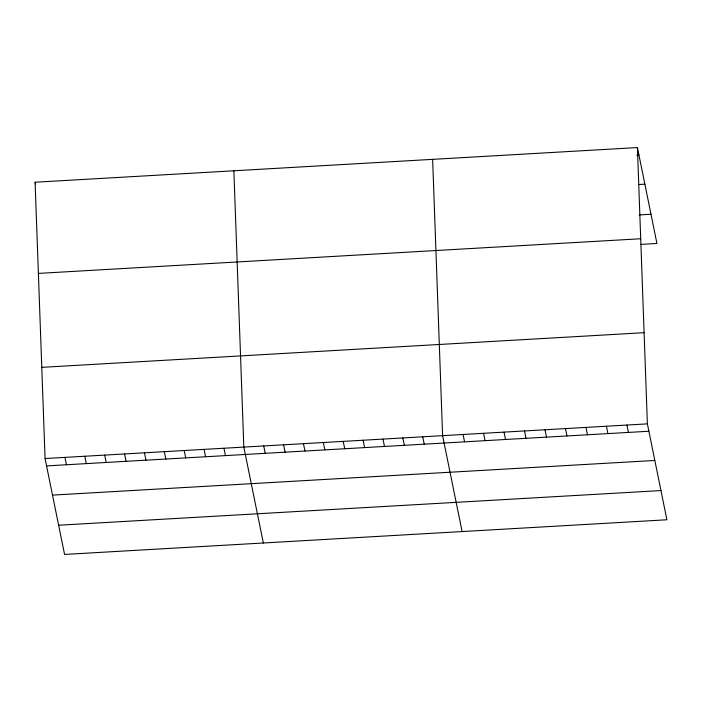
<?xml version="1.0" encoding="UTF-8"?>
<svg xmlns="http://www.w3.org/2000/svg" width="702" height="702" viewBox="0 0 702 702"><rect width="100%" height="100%" fill="white"/><g stroke="black" fill="none" stroke-linecap="round" stroke-linejoin="round"><path stroke-width="1.05" d="M637.425 147.569L647.384 423.876L666.9 519.778L64.575 554.431L45.068 458.529L35.1 182.222L637.425 147.569L656.932 243.471L640.768 244.401M636.767 155.063L638.917 154.94M638.399 184.529L644.866 184.161M639.136 214.935L650.991 214.259M38.391 273.403L640.707 238.75M41.778 367.348L644.103 332.695M45.068 458.529L647.384 423.876M46.569 465.9L648.885 431.247M52.51 495.112L654.834 460.459M58.635 525.219L660.959 490.566M626.912 425.052L628.413 432.423M606.431 426.237L607.932 433.608M585.951 427.413L587.451 434.784M565.47 428.589L566.97 435.96M544.998 429.764L546.498 437.135M524.517 430.949L526.017 438.32M504.036 432.125L505.537 439.496M483.555 433.301L485.056 440.672M463.074 434.477L464.575 441.856M462.109 531.563L442.602 435.661L432.634 159.354M422.727 436.802L424.219 444.173M402.843 437.943L404.343 445.314M382.967 439.092L384.468 446.463M363.092 440.233L364.592 447.604M343.217 441.374L344.717 448.745M323.341 442.523L324.842 449.894M303.466 443.664L304.966 451.035M283.59 444.805L285.091 452.176M263.706 445.945L265.207 453.325M263.347 542.997L243.831 447.095L233.863 170.788M223.956 448.236L225.456 455.607M204.08 449.377L205.581 456.756M184.205 450.526L185.705 457.897M164.329 451.667L165.83 459.038M144.454 452.808L145.955 460.179M124.57 453.957L126.07 461.328M104.695 455.098L106.195 462.469M35.1 182.222L35.53 184.328M84.819 456.239L86.32 463.61M64.944 457.388L66.444 464.759"/></g></svg>
